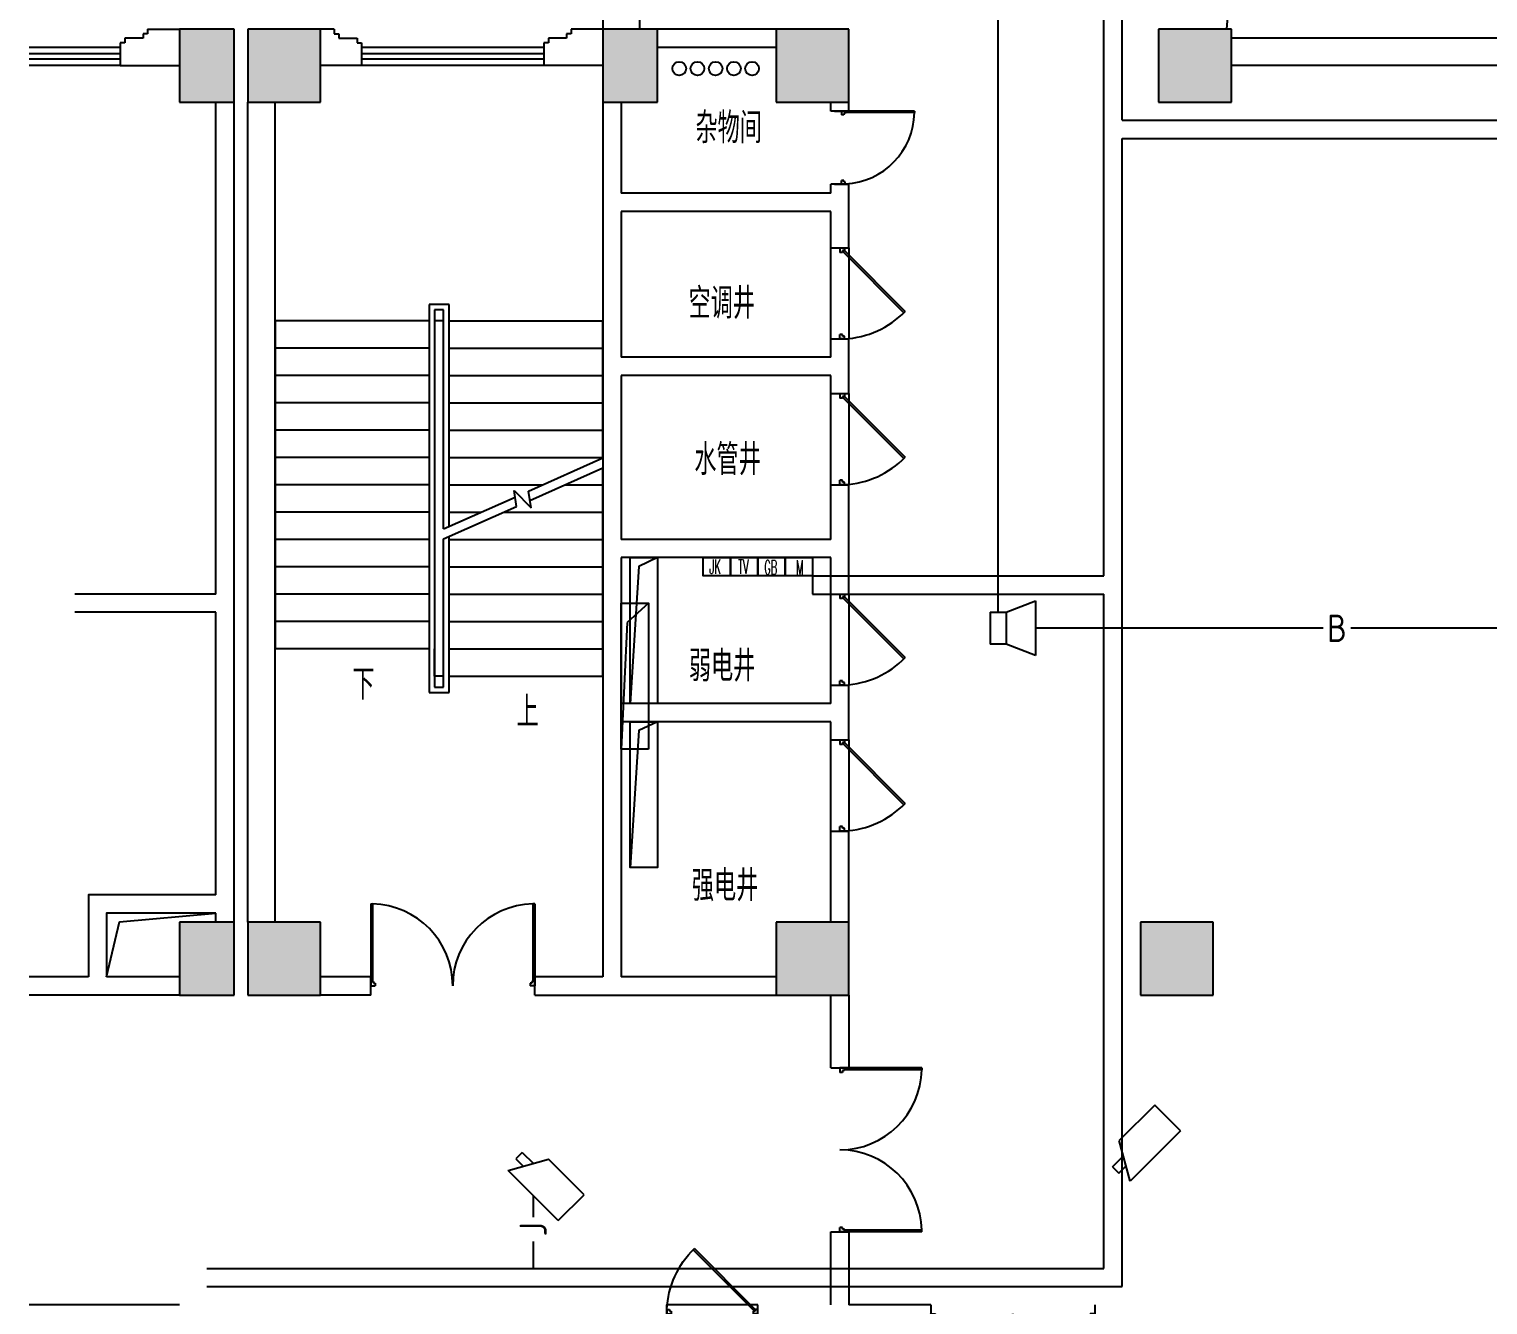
# Model space of a CAD drawing. Extents: x 190999 to 834799, y -200814 to 215286.
# Drawn here: x 771049 to 787063, y -47296 to -33296 of the extents above; entities that cross this region are included whole.
import ezdxf
from ezdxf.enums import TextEntityAlignment as Align

# ---------------------------------------------------------------- set-up
doc = ezdxf.new("R2010")
doc.units = 0
doc.header["$LTSCALE"] = 1000
doc.header["$MEASUREMENT"] = 0
for name, color, linetype in [('00-EQUIP', 3, 'Continuous'), ('00-SIG_TEXT', 7, 'Continuous'), ('00-WIRE-4', 6, 'Continuous'), ('A-墙线', 2, 'Continuous'), ('A-外窗', 145, 'Continuous'), ('A-门', 167, 'Continuous'), ('COLUMN', 2, 'Continuous'), ('DIM_SYMB', 3, 'Continuous'), ('PUB_HATCH', 250, 'Continuous'), ('PUB_TEXT', 7, 'Continuous'), ('STAIR', 5, 'Continuous'), ('房间名称', 7, 'Continuous'), ('桥架', 1, 'Continuous'), ('洞口线', 177, 'Continuous'), ('电井开洞', 6, 'Continuous'), ('雨水管', 3, 'Continuous')]:
    doc.layers.add(name, color=color, linetype=linetype)
doc.styles.add('-GBCBIGGBENOR', font='GBENOR.shx', dxfattribs={"bigfont": 'GBCBIG.shx'})
doc.styles.add('_COMPLEX', font='COMPLEX.shx', dxfattribs={"width": 0.5})
doc.styles.add('_TCH_DIM', font='SIMPLEX', dxfattribs={"bigfont": 'GBCBIG'})
doc.styles.get("Standard").update_dxf_attribs({"font": 'simhei.ttf'})

# ---------------------------------------------------------------- blocks, each defined once
blk = doc.blocks.new('m1800')
at = {"layer": 'A-墙线'}
for p, q in [((-900, -100), (-900, 100)), ((900, -100), (900, 100))]:
    blk.add_line(p, q, dxfattribs=at)
at = {"layer": 'A-门'}
for p, q in [((-900, 900), (-899.9999999999418, 9.313225746154785e-10)), ((-900, 900), (-880.0000000000582, 899.9999999990687)), ((-880.0000000000582, 899.9999999990687), (-879.9999999999418, 50.00000000093132)), ((880.0000000000582, 899.9999999990687), (879.9999999999418, 50.00000000093132)), ((900, 900), (880.0000000000582, 899.9999999990687)), ((900, 900), (899.9999999999418, 9.313225746154785e-10)), ((-899.9999999999418, 50.00000000093132), (-870.0000000000582, 50.00000000093132)), ((-899.9999999999418, 9.313225746154785e-10), (-849.9999999999418, 9.313225746154785e-10)), ((-870.0000000000582, 50.00000000093132), (-870, 30)), ((-870, 30), (-849.9999999999418, 30.00000000093132)), ((-849.9999999999418, 30.00000000186265), (-849.9999999999418, 9.313225746154785e-10)), ((849.9999999999418, 30.00000000186265), (849.9999999999418, 9.313225746154785e-10)), ((870, 30), (849.9999999999418, 30.00000000093132)), ((899.9999999999418, 9.313225746154785e-10), (849.9999999999418, 9.313225746154785e-10)), ((870.0000000000582, 50.00000000093132), (870, 30)), ((899.9999999999418, 50.00000000093132), (870.0000000000582, 50.00000000093132))]:
    blk.add_line(p, q, dxfattribs=at)
for centre, start, end in [((-900, 0), 0, 88.72665564132167), ((900, 0), 91.27334436201257, 180)]:
    blk.add_arc(centre, 900, start, end, dxfattribs=at)
blk = doc.blocks.new('bfm01')
at = {"layer": 'A-墙线'}
for p, q in [((-200.0030517580453, -0.004291533608920872), (-0.003051758045330644, -0.004291533608920872)), ((-200.0030517580453, -1000.004291533609), (-0.003051758045330644, -1000.004291533609))]:
    blk.add_line(p, q, dxfattribs=at)
at = {"layer": 'A-门'}
for p, q in [((-200.0030517578125, -1000.004291533609), (-200.0030517578125, -0.004291533608920872)), ((-100.003051757114, -0.004291533667128533), (-100.003051757114, -50.00429153366713)), ((-70.00305175618269, -50.00429153366713), (-100.003051757114, -50.00429153366713)), ((-50.00305175711401, -30.00429153355071), (-70.00305175804533, -30.00429153360892)), ((-70.00305175804533, -30.00429153360892), (-70.00305175711401, -50.00429153366713)), ((-64.14518738078186, -44.14642715716036), (-50.0030517570849, -30.0042915334343)), ((-64.14518738081097, -44.14642715721857), (602.9494616675365, -711.241076205275)), ((-50.00305175711401, -0.004291533667128533), (-50.00305175711401, -30.00429153355071)), ((-50.00305175714311, -30.00429153360892), (617.0330152155366, -697.0403585060849)), ((-0.003051758045330644, -0.004291533608920872), (-0.003051758045330644, -1000.004291533609)), ((-70.00305175618269, -950.0042915336671), (-100.003051757114, -950.0042915336671)), ((-100.003051757114, -1000.004291533667), (-100.003051757114, -950.0042915336671)), ((-70.00305175804533, -970.0042915337253), (-70.00305175711401, -950.0042915336671)), ((-50.00305175711401, -1000.004291533667), (-100.003051757114, -1000.004291533667)), ((-50.00305175711401, -970.0042915337835), (-70.00305175804533, -970.0042915337253)), ((-50.00305175711401, -1000.004291533667), (-50.00305175711401, -970.0042915337835))]:
    blk.add_line(p, q, dxfattribs=at)
blk.add_arc((-100.003051757114, -0.004291533667128533), 1000, 272.8659839719306, 315.8103116972138, dxfattribs=at)
blk = doc.blocks.new('m1000')
at = {"layer": 'A-墙线'}
for p, q in [((0, 0), (0, 200)), ((1000, 0), (1000, 200))]:
    blk.add_line(p, q, dxfattribs=at)
at = {"layer": 'A-门'}
for p, q in [((0, 1100), (5.820766091346741e-11, 100.0000000009313)), ((0, 1100), (19.99999999994179, 1099.999999999069)), ((19.99999999994179, 1099.999999999069), (20.00000000005821, 150.0000000009313)), ((5.820766091346741e-11, 150.0000000009313), (29.99999999994179, 150.0000000009313)), ((5.820766091346741e-11, 100.0000000009313), (50.00000000005821, 100.0000000009313)), ((29.99999999994179, 150.0000000009313), (30, 130)), ((30, 130), (50.00000000005821, 130.0000000009313)), ((50.00000000005821, 130.0000000018626), (50.00000000005821, 100.0000000009313)), ((950.0000000000582, 130.0000000018626), (950.0000000000582, 100.0000000009313)), ((970.0000000001164, 130), (950.0000000000582, 130.0000000009313)), ((1000.000000000058, 100.0000000009313), (950.0000000000582, 100.0000000009313)), ((970.0000000001746, 150.0000000009313), (970.0000000001164, 130)), ((1000.000000000058, 150.0000000009313), (970.0000000001746, 150.0000000009313)), ((1000.000000000058, 150.0000000009313), (1000.000000000058, 100.0000000009313))]:
    blk.add_line(p, q, dxfattribs=at)
blk.add_arc((5.820766091346741e-11, 100.0000000009313), 1000, 2.865983971930656, 88.85400800037786, dxfattribs=at)
blk = doc.blocks.new('_LINKPT1')
at = {"color": 0}
blk.add_line((0, 0), (0, 0), dxfattribs=at)
blk = doc.blocks.new('_I71UQN')
for p, q in [((-0.7799999999988358, 0.3999999999996362), (-0.3228571428553551, -0.3999999999996362)), ((0.7799999999988358, 0.3999999999996362), (-0.7799999999988358, 0.3999999999996362)), ((0.7799999999988358, 0.3999999999996362), (0.7799999999988358, -0.3999999999996362)), ((-0.8374012925487477, 0.1000000000003638), (-0.608571428572759, 0.1000000000003638)), ((-0.8374012925487477, -0.1000000000003638), (-0.8374012925487477, 0.1000000000003638)), ((-0.8374012925487477, -0.1000000000003638), (-0.4942857142850698, -0.1000000000003638)), ((0.7799999999988358, -0.3999999999996362), (-0.3228571428553551, -0.3999999999996362))]:
    blk.add_line(p, q)
at = {"xscale": 0.002, "yscale": 0.002, "zscale": 0.002}
for p in [(0, 0.3999999999996362), (0.7799999999988358, 0), (0, -0.3999999999996362)]:
    blk.add_blockref('_LINKPT1', p, dxfattribs=at)
at = {"flags": 9}
blk.add_attdef('A', (0, 0), '', height=2e-05, dxfattribs=at)
blk = doc.blocks.new('OS28WV87')
for p, q in [((0, 0.3500000000000001), (0, -0.3500000000000001)), ((0, 0.3500000000000001), (0.3500000000000001, 0.3500000000000001)), ((0.3500000000000001, 0.3500000000000001), (1, 0.6)), ((0.3500000000000001, 0.3500000000000001), (0.3500000000000001, -0.3500000000000001)), ((1, 0.6), (1, -0.6)), ((0.3500000000000001, -0.3500000000000001), (0, -0.3500000000000001)), ((1, -0.6), (0.3500000000000001, -0.3500000000000001))]:
    blk.add_line(p, q)
at = {"xscale": 0.002, "yscale": 0.002, "zscale": 0.002}
for p in [(0.175, 0.3500000000000001), (0, 0), (1, 0), (0.175, -0.3500000000000001)]:
    blk.add_blockref('_LINKPT1', p, dxfattribs=at)
at = {"flags": 9}
blk.add_attdef('A', (0, 0), '', height=2e-05, dxfattribs=at)
blk = doc.blocks.new('A$C7B8A24CE')
at = {"layer": '桥架'}
for p, q in [((299.9996730778657, 1600.000790040591), (64.26413120701909, 1387.696573405992)), ((64.26413120701909, 1387.696573405992), (-0.000326922134263441, 0.0007900405908003449))]:
    blk.add_line(p, q, dxfattribs=at)
blk.add_lwpolyline([(299.9996730778657, 0.0007900405908003449), (-0.000326922134263441, 0.0007900405908003449), (-0.000326922134263441, 1600.000790040591), (299.9996730778657, 1600.000790040591)], close=True, dxfattribs=at)

msp = doc.modelspace()

# ---------------------------------------------------------------- hatches: boundary and pattern name
at = {"layer": 'PUB_HATCH'}
for points in [[(773298.5377768944, -33296.30351823286), (772698.533580737, -33296.30351822844), (772698.533580737, -34096.30275528898), (773298.5377768944, -34096.30275529411)], [(774248.5370139689, -33296.30351822914), (773448.5377769037, -33296.30351822751), (773448.5377769049, -34096.29970352745), (774248.5370139666, -34096.29970352791)], [(777948.5438804191, -33296.30351822774), (777348.5377769035, -33296.30351822774), (777348.5377769014, -34096.30046646993), (777948.5438804134, -34096.30046646993)], [(780048.5377769037, -33296.30351822751), (779248.5339622044, -33296.30351822914), (779248.5339622019, -34096.2997035321), (780048.5377769027, -34096.2997035328)], [(784248.5370139685, -33296.2997035328), (783448.5370139657, -33296.2997035321), (783448.5370139685, -34096.29970352768), (784248.5370139707, -34096.29970352698)], [(773298.5377768944, -43096.30351823309), (772698.5377769037, -43096.30351822867), (772698.5377769037, -43896.30275528922), (773298.5377768944, -43896.30275529434)], [(774248.5408286615, -43096.30428116696), (773448.5377769037, -43096.30428116696), (773448.5377769037, -43896.30351822751), (774248.5408286615, -43896.30351822751)], [(780048.5377769037, -43096.30428116719), (779248.5347251459, -43096.30428116696), (779248.5347251459, -43896.30351822751), (780048.5377769037, -43896.30351822751)], [(784048.5377769037, -43896.30351822727), (784048.5377769037, -43096.30428116649), (783248.5347251459, -43096.30428116649), (783248.5347251459, -43896.30351822704)]]:
    msp.add_hatch(color=256, dxfattribs=at).paths.add_polyline_path(points)

# ---------------------------------------------------------------- linework, layer by layer
at = {"layer": '00-EQUIP'}
for points in [[(778448.5377769038, -39096.30351822099), (778748.5377769038, -39096.30351822099), (778748.5377769038, -39296.30351822099), (778448.5377769038, -39296.30351822099)], [(778748.5377769038, -39096.30351822099), (779048.5377769038, -39096.30351822099), (779048.5377769038, -39296.30351822099), (778748.5377769038, -39296.30351822099)], [(779048.5377769038, -39096.30351822099), (779348.5377769038, -39096.30351822099), (779348.5377769038, -39296.30351822099), (779048.5377769038, -39296.30351822099)], [(779348.5377769038, -39096.30351822099), (779648.5377769038, -39096.30351822099), (779648.5377769038, -39296.30351822099), (779348.5377769038, -39296.30351822099)]]:
    msp.add_lwpolyline(points, close=True, dxfattribs=at)
at = {"layer": '00-WIRE-4'}
for p, q in [((781686.0377769042, -39696.30389969095), (781686.0377769042, -32466.19744346416)), ((785254.1305691624, -39871.30389969095), (782098.5377769042, -39871.30389969095)), ((788236.0379676388, -39871.30389969095), (785559.1305691624, -39871.30389969095)), ((776581.9359379691, -46096.29420450944), (776581.9359379691, -46334.3892592848)), ((776581.9359379691, -46599.74459834417), (776581.9359379691, -46896.30351822058))]:
    msp.add_line(p, q, dxfattribs=at)
at = {"layer": 'A-墙线'}
for p, q in [((777748.5377769036, -32596.30656997228), (777748.5377769036, -33296.30656997158)), ((777348.5377769048, -32896.30656997228), (777348.5377769029, -33296.30351821517)), ((772348.5301475094, -33296.30351821563), (772698.5335807371, -33296.30351821563)), ((772348.5301475094, -33296.30351821563), (772348.5301475094, -33346.30351821563)), ((774398.537776904, -33296.30351821703), (774248.5370139692, -33296.3035182161)), ((774398.537776904, -33296.30351821703), (774398.537776904, -33346.30351821703)), ((777348.537776904, -33296.30351821563), (776998.537776904, -33296.30351821563)), ((776998.5377769044, -33296.30351821703), (776998.5377769044, -33346.30351821703)), ((779248.5339622046, -33296.30351821563), (777948.5438804196, -33296.30351821563)), ((772098.5301475094, -33446.30351821563), (772048.5301475094, -33446.30351821563)), ((772048.5301475094, -33446.30351821563), (772048.5301475094, -33696.30351821563)), ((772098.5301475094, -33396.30351821563), (772098.5301475094, -33446.30351821563)), ((772298.5301475094, -33396.30351821563), (772098.5301475094, -33396.30351821563)), ((772298.5301475094, -33346.30351821563), (772298.5301475094, -33396.30351821563)), ((772348.5301475094, -33346.30351821563), (772298.5301475094, -33346.30351821563)), ((774398.537776904, -33346.30351821703), (774448.537776904, -33346.30351821703)), ((774448.537776904, -33346.30351821703), (774448.537776904, -33396.30351821703)), ((774448.537776904, -33396.30351821703), (774648.537776904, -33396.30351821703)), ((774648.537776904, -33396.30351821703), (774648.537776904, -33446.30351821703)), ((774648.537776904, -33446.30351821703), (774698.537776904, -33446.30351821703)), ((774698.537776904, -33446.30351821703), (774698.537776904, -33696.30351821703)), ((776748.5377769044, -33446.30351821703), (776698.5377769044, -33446.30351821703)), ((776698.5377769044, -33446.30351821703), (776698.5377769044, -33696.30351821703)), ((776748.5377769044, -33396.30351821703), (776748.5377769044, -33446.30351821703)), ((776948.5377769044, -33396.30351821703), (776748.5377769044, -33396.30351821703)), ((776948.5377769044, -33346.30351821703), (776948.5377769044, -33396.30351821703)), ((776998.5377769044, -33346.30351821703), (776948.5377769044, -33346.30351821703)), ((779248.5339622111, -33496.3035182154), (777948.5438804196, -33496.3035182154)), ((772048.5301475094, -33696.30351821563), (772698.5335807371, -33696.30351821563)), ((774698.537776904, -33696.30351821563), (774248.5370139679, -33696.30351821563)), ((777348.537776904, -33696.30351821563), (776698.537776904, -33696.30351821563)), ((777348.537776904, -33896.30199233672), (777348.537776904, -43696.30351821563)), ((773098.537776904, -39496.30351821563), (773098.537776904, -34096.30275527571)), ((773298.537776904, -43096.30428115508), (773298.537776904, -34096.30275527571)), ((773448.537776904, -43096.30428115508), (773448.537776904, -34096.29970351557)), ((773748.5377769038, -43096.30428115485), (773748.5377769041, -34096.30275527757)), ((777548.537776904, -34096.30046645805), (777548.537776904, -35096.30351821563)), ((779848.5377769029, -34196.30275527525), (779848.5377769029, -34096.30275527548)), ((780048.5377769029, -34196.30275527525), (780048.5377769029, -34096.30275527525)), ((780048.5377769029, -34196.30275527525), (779848.5377769029, -34196.30275527525)), ((779848.5377769038, -35096.3035182154), (779848.537776904, -34996.30275527455)), ((780048.537776904, -34996.30275527455), (779848.537776904, -34996.30275527455)), ((780048.537776904, -35696.3035182154), (780048.537776904, -34996.30275527455)), ((779848.5377769042, -35096.30351821563), (777548.537776904, -35096.30351821563)), ((777548.537776904, -35296.30351821563), (777548.537776904, -36896.30351821563)), ((779848.5377769042, -35296.30351821563), (777548.537776904, -35296.30351821563)), ((779848.537776904, -35696.3035182154), (779848.537776904, -35296.30351821563)), ((779848.537776904, -36896.3035182154), (779848.537776904, -36696.3035182154)), ((780048.537776904, -37296.3035182154), (780048.537776904, -36696.3035182154)), ((779848.5377769042, -36896.30351821563), (777548.5377769042, -36896.30351821563)), ((777548.537776904, -37096.30351821563), (777548.537776904, -38896.30351821563)), ((779848.5377769042, -37096.30351821563), (777548.5377769042, -37096.30351821563)), ((779848.537776904, -37296.3035182154), (779848.537776904, -37096.3035182154)), ((779848.537776904, -38896.3035182154), (779848.537776904, -38296.3035182154)), ((780048.537776904, -39496.3035182154), (780048.537776904, -38296.3035182154)), ((779848.537776904, -38896.30351821563), (777548.537776904, -38896.30351821563)), ((777548.537776904, -39096.30351821563), (777548.537776904, -40696.30351821563)), ((779848.537776904, -39096.30351821563), (777548.537776904, -39096.30351821563)), ((779848.537776904, -39496.3035182154), (779848.537776904, -39096.3035182154)), ((773098.537776904, -39496.30351821563), (771548.537776904, -39496.30351821563)), ((773098.537776904, -39696.30351821563), (771548.537776904, -39696.30351821563)), ((773098.537776904, -42796.30656997065), (773098.537776904, -39696.30351821563)), ((779848.537776904, -40696.3035182154), (779848.537776904, -40496.3035182154)), ((780048.537776904, -41096.3035182154), (780048.537776904, -40496.3035182154)), ((779848.537776904, -40696.30351821563), (777548.537776904, -40696.30351821563)), ((777548.537776904, -40896.30351821563), (777548.537776904, -43696.30351821563)), ((779848.537776904, -40896.30351821563), (777548.537776904, -40896.30351821563)), ((779848.537776904, -41096.3035182154), (779848.537776904, -40896.3035182154)), ((779848.537776904, -43096.30428115508), (779848.537776904, -42096.3035182154)), ((780048.537776904, -43096.30428115508), (780048.537776904, -42096.3035182154)), ((773098.537776904, -43096.30428115508), (773098.537776904, -42996.30656997065)), ((771698.537776903, -43696.30351821563), (771048.5408286613, -43696.30351821563)), ((772698.5377769038, -43696.30351821563), (771898.537776903, -43696.30351821563)), ((774798.537776904, -43696.30351821563), (774248.5408286618, -43696.30351821563)), ((777348.537776904, -43696.30351821563), (776598.537776904, -43696.30351821563)), ((779248.5347251464, -43696.30351821563), (777548.537776904, -43696.30351821563)), ((772698.5377769038, -43896.30351821563), (771048.5408286613, -43896.30351821563)), ((774798.537776904, -43896.30351821563), (774248.5408286618, -43896.30351821563)), ((776598.537776904, -43896.30351821563), (779248.5347251464, -43896.30351821563)), ((779848.5377769042, -44696.30351821563), (779848.5377769042, -43896.30351821563)), ((780048.5377769042, -43896.30351821563), (780048.5377769042, -44696.30351821563)), ((779848.5377769042, -47296.30351821563), (779848.5377769042, -46496.30351821563)), ((780048.5377769042, -46496.30351821563), (780048.5377769042, -47296.30351821563)), ((772698.5377769038, -47296.30351821563), (771048.5408286613, -47296.30351821563)), ((780948.5377769042, -47296.30351821563), (780048.5377769042, -47296.30351821563))]:
    msp.add_line(p, q, dxfattribs=at)
for points in [[(773098.537776904, -42796.30656997065), (771698.537776903, -42796.30656997065), (771698.537776903, -43696.30351821563)], [(772598.537776903, -42996.30656997065), (771898.537776903, -42996.30656997065), (771898.537776903, -43696.30351821563)], [(773098.537776904, -42996.30656997065), (771898.537776903, -42996.30656997065), (771898.537776903, -43696.30351821563)]]:
    msp.add_lwpolyline(points, dxfattribs=at)
at = {"layer": 'A-外窗'}
for p, q in [((772048.5301475094, -33496.30351821563), (771048.5408286613, -33496.30351821563)), ((772048.5301475094, -33566.30351821563), (771048.5408286613, -33566.30351821563)), ((772048.5301475094, -33626.30351821563), (771048.5408286613, -33626.30351821563)), ((776698.5377769044, -33496.30351821703), (774698.537776904, -33496.30351821703)), ((776698.5377769044, -33566.30351821703), (774698.537776904, -33566.30351821703)), ((776698.5377769044, -33626.30351821703), (774698.537776904, -33626.30351821703)), ((772048.5301475094, -33696.30351821563), (771048.5408286613, -33696.30351821563)), ((776698.5377769044, -33696.30351821703), (774698.537776904, -33696.30351821703))]:
    msp.add_line(p, q, dxfattribs=at)
at = {"layer": 'COLUMN'}
for p, q in [((773298.5377768944, -33296.30351823286), (772698.533580737, -33296.30351822844)), ((772698.533580737, -33296.30351822844), (772698.533580737, -34096.30275528898)), ((773298.5377768944, -34096.30275529411), (773298.5377768944, -33296.30351823286)), ((774248.5370139689, -33296.30351822914), (773448.5377769037, -33296.30351822751)), ((773448.5377769037, -33296.30351822751), (773448.5377769049, -34096.29970352745)), ((774248.5370139666, -34096.29970352791), (774248.5370139689, -33296.30351822914)), ((777948.5438804191, -33296.30351822774), (777348.5377769035, -33296.30351822774)), ((777348.5377769035, -33296.30351822774), (777348.5377769014, -34096.30046646993)), ((777948.5438804134, -34096.30046646993), (777948.5438804191, -33296.30351822774)), ((780048.5377769037, -33296.30351822751), (779248.5339622044, -33296.30351822914)), ((779248.5339622044, -33296.30351822914), (779248.5339622019, -34096.2997035321)), ((780048.5377769027, -34096.2997035328), (780048.5377769037, -33296.30351822751)), ((784248.5370139685, -33296.2997035328), (783448.5370139657, -33296.2997035321)), ((783448.5370139657, -33296.2997035321), (783448.5370139685, -34096.29970352768)), ((784248.5370139707, -34096.29970352698), (784248.5370139685, -33296.2997035328)), ((772698.533580737, -34096.30275528898), (773298.5377768944, -34096.30275529411)), ((773448.5377769049, -34096.29970352745), (774248.5370139666, -34096.29970352791)), ((777348.5377769014, -34096.30046646993), (777948.5438804134, -34096.30046646993)), ((779248.5339622019, -34096.2997035321), (780048.5377769027, -34096.2997035328)), ((783448.5370139685, -34096.29970352768), (784248.5370139707, -34096.29970352698)), ((773298.5377768944, -43096.30351823309), (772698.5377769037, -43096.30351822867)), ((772698.5377769037, -43096.30351822867), (772698.5377769037, -43896.30275528922)), ((773298.5377768944, -43896.30275529434), (773298.5377768944, -43096.30351823309)), ((774248.5408286615, -43096.30428116696), (773448.5377769037, -43096.30428116696)), ((773448.5377769037, -43096.30428116696), (773448.5377769037, -43896.30351822751)), ((774248.5408286615, -43896.30351822751), (774248.5408286615, -43096.30428116696)), ((780048.5377769037, -43096.30428116719), (779248.5347251459, -43096.30428116696)), ((779248.5347251459, -43096.30428116696), (779248.5347251459, -43896.30351822751)), ((780048.5377769037, -43896.30351822751), (780048.5377769037, -43096.30428116719)), ((784048.5377769037, -43096.30428116649), (783248.5347251459, -43096.30428116649)), ((783248.5347251459, -43096.30428116649), (783248.5347251459, -43896.30351822704)), ((784048.5377769037, -43896.30351822727), (784048.5377769037, -43096.30428116649)), ((772698.5377769037, -43896.30275528922), (773298.5377768944, -43896.30275529434)), ((773448.5377769037, -43896.30351822751), (774248.5408286615, -43896.30351822751)), ((779248.5347251459, -43896.30351822751), (780048.5377769037, -43896.30351822751)), ((783248.5347251459, -43896.30351822704), (784048.5377769037, -43896.30351822727))]:
    msp.add_line(p, q, dxfattribs=at)
at = {"layer": 'DIM_SYMB'}
for points in [[(774691.0377769043, -40096.30046647272, 0, 0, 0), (774691.037776904, -35145.95528950819, 0, 0, 0), (776503.5377769, -35145.95528950446, 0, 0, 0), (776503.5377769032, -37996.3004664676, 80, 0, 0), (776503.5377769036, -38296.3004664676, 0, 0, 0)], [(776503.5377769031, -40396.30046647132, 0, 0, 0), (776503.537776903, -38896.30046647086, 80, 0, 0), (776503.537776903, -38596.30046647086, 0, 0, 0)]]:
    msp.add_lwpolyline(points, format="xyseb", dxfattribs=at)
at = {"layer": 'STAIR'}
for p, q in [((784198.537776907, -33296.30275527548), (786429.3286367196, -5097.172754846019)), ((788620.615715541, -33396.30275527571), (784248.5370139701, -33396.30275527571)), ((788620.6157155426, -33696.30275527525), (784248.5370139698, -33696.30275527525)), ((775438.5377768876, -36316.30046645619), (775438.5377768876, -40576.30046645619)), ((775658.5377769168, -36316.30046645619), (775438.5377768876, -36316.30046645619)), ((775658.5377769097, -38754.81591522144), (775658.5377769168, -36316.30046645619)), ((773748.5377769034, -36496.30046647272), (773748.5377769034, -40096.30046647272)), ((775438.5377768812, -36496.30046651731), (773748.5377769034, -36496.30046647272)), ((775498.5377768876, -36376.30046645619), (775498.5377768876, -40516.30046645619)), ((775598.5377768876, -36376.30046645619), (775498.5377768876, -36376.30046645619)), ((775498.5377769034, -36496.30046647272), (775498.5377769034, -40096.30046647272)), ((775598.5377769034, -36496.30046647272), (775498.5377769034, -36496.30046647272)), ((775598.5377768944, -38781.55877236961), (775598.5377768876, -36376.30046645619)), ((775598.5377769235, -38781.55877235669), (775598.5377769034, -36496.30046647272)), ((775658.5377769099, -36496.30046651731), (777348.5377769034, -36496.30046647272)), ((777348.5377768922, -38001.55877250139), (777348.5377769034, -36496.30046647272)), ((775438.5377768812, -36796.30046651731), (773748.5377769034, -36796.30046647272)), ((775658.5377769099, -36796.30046651731), (777348.5377769034, -36796.30046647272)), ((775438.5377768812, -37096.30046644757), (773748.5377769034, -37096.30046647272)), ((775658.5377769099, -37096.30046644757), (777348.5377769034, -37096.30046647272)), ((775438.5377768812, -37396.30046644757), (773748.5377769034, -37396.30046647272)), ((775658.5377769099, -37396.30046644757), (777348.5377769034, -37396.30046647272)), ((775438.5377768812, -37696.30046644757), (773748.5377769034, -37696.30046647272)), ((775658.5377769099, -37696.30046644757), (777348.5377769034, -37696.30046647272)), ((775438.5377768812, -37996.30046644757), (773748.5377769034, -37996.30046647272)), ((775658.5377769099, -37996.30046651731), (777348.5377769034, -37996.30046647272)), ((776529.2474955026, -38366.72815504516), (777348.5377768922, -38001.55877249196)), ((776545.4842138379, -38468.9746057335), (777348.5377768922, -38111.04216046081)), ((777348.5377769034, -40396.30046647272), (777348.5377768922, -38111.04216048293)), ((775438.5377768812, -38296.30046651731), (773748.5377769034, -38296.30046647272)), ((775598.5377769234, -38781.55877244633), (776383.3636227219, -38431.75068119619)), ((775658.5377769099, -38296.30046651731), (776687.258335258, -38296.30046647959)), ((776399.6003410581, -38533.99713189047), (776371.6161048954, -38357.77378814874)), ((776371.6161048954, -38357.77378814874), (776558.538533331, -38551.18073824359)), ((776558.538533331, -38551.18073824359), (776529.2474955026, -38366.72815504516)), ((776932.8941416868, -38296.3004664733), (777348.5377769034, -38296.30046647272)), ((775598.5377769234, -38891.0421604905), (776399.6003410581, -38533.99713189047)), ((775438.5377768812, -38596.30046651731), (773748.5377769034, -38596.30046647272)), ((775658.5377769099, -38596.30046644757), (776014.1814120656, -38596.30046641812)), ((776259.8172185788, -38596.30046642173), (777348.5377769034, -38596.30046647272)), ((775438.5377768812, -38896.30046644757), (773748.5377769034, -38896.30046647272)), ((775598.5377769034, -40396.30046647272), (775598.5377769235, -38891.04216042857)), ((775598.5377768876, -40516.30046645619), (775598.5377768945, -38891.04216044149)), ((775658.5377769168, -40576.30046645619), (775658.5377769098, -38864.29930329052)), ((775658.5377769099, -38896.30046644757), (777348.5377769034, -38896.30046647272)), ((775438.5377768812, -39196.30046644757), (773748.5377769034, -39196.30046647272)), ((775658.5377769099, -39196.30046644757), (777348.5377769034, -39196.30046647272)), ((775438.5377768812, -39496.30046644757), (773748.5377769034, -39496.30046647272)), ((775658.5377769099, -39496.30046644757), (777348.5377769034, -39496.30046647272)), ((775438.5377768812, -39796.30046651731), (773748.5377769034, -39796.30046647272)), ((775658.5377769099, -39796.30046651731), (777348.5377769034, -39796.30046647272)), ((775438.5377768812, -40096.30046651731), (773748.5377769034, -40096.30046647272)), ((775498.5377769034, -40396.30046647272), (775498.5377769034, -40096.30046647272)), ((775658.5377769099, -40096.30046651731), (777348.5377769034, -40096.30046647272)), ((775598.5377769034, -40396.30046647272), (775498.5377769034, -40396.30046647272)), ((775498.5377768876, -40516.30046645619), (775598.5377768876, -40516.30046645619)), ((775658.5377769099, -40396.30046644757), (777348.5377769034, -40396.30046647272)), ((775438.5377768876, -40576.30046645619), (775658.5377769168, -40576.30046645619))]:
    msp.add_line(p, q, dxfattribs=at)
at = {"layer": '桥架'}
for p, q in [((782848.5370139646, -39296.30351822099), (782848.5370139646, 11703.69648177901)), ((783048.5370139645, -34296.30275528276), (783048.5370139645, -896.3073329161562)), ((783048.5370139645, -34296.3027552827), (802448.5385398446, -34296.3027552827)), ((783048.5370139645, -42696.30733291732), (783048.5370139645, -34496.3027552827)), ((783048.5370139645, -34496.3027552827), (802448.5385398446, -34496.3027552827)), ((779648.5377769038, -39296.30351822099), (782848.5370139645, -39296.30351822099)), ((779648.5377769038, -39296.30351822099), (779648.5377769038, -39496.30351822099)), ((779648.5377769038, -39496.30351822099), (782848.5370139645, -39496.30351822099)), ((782848.5370139645, -46896.30656997787), (782848.5370139646, -39496.30351822099)), ((783048.5370139646, -47096.30656997787), (783048.5370139645, -42696.30733291732)), ((772998.5377769046, -46896.30656997787), (782848.5370139645, -46896.30656997787)), ((772998.5377769046, -47096.30656997787), (783048.5370139646, -47096.30656997787))]:
    msp.add_line(p, q, dxfattribs=at)
at = {"layer": '洞口线', "ltscale": 2}
msp.add_lwpolyline([(771898.4762747077, -43696.30351821563), (772040.9910603014, -43091.42798674243), (773098.537776904, -42996.30656997065)], dxfattribs=at)
at = {"layer": '电井开洞'}
for points in [[(777948.537776904, -39096.30351822087), (777743.1789118939, -39194.87677251335), (777648.5377769041, -40696.30351822087)], [(777948.537776904, -40896.30351822087), (777743.1789118939, -40994.87677251335), (777648.5377769041, -42496.30351822087)]]:
    msp.add_lwpolyline(points, dxfattribs=at)
at = {"layer": '电井开洞', "color": 4}
for points in [[(777648.5377769041, -39096.30351822087), (777948.537776904, -39096.30351822087), (777948.537776904, -40696.30351822087), (777648.537776904, -40696.30351822087)], [(777648.5377769041, -40896.30351822087), (777948.537776904, -40896.30351822087), (777948.537776904, -42496.30351822087), (777648.537776904, -42496.30351822087)]]:
    msp.add_lwpolyline(points, close=True, dxfattribs=at)
at = {"layer": '雨水管'}
for centre in [(778185.537776904, -33727.80351822099), (778385.537776904, -33727.80351822099), (778585.537776904, -33727.80351822099), (778785.537776904, -33727.80351822099), (778985.537776904, -33727.80351822099)]:
    msp.add_circle(centre, 75, dxfattribs=at)

# ---------------------------------------------------------------- block references
at = {"layer": '00-EQUIP'}
msp.add_blockref('A$C7B8A24CE', (777548.538103826, -41196.30430826158), dxfattribs=at)
at = {"layer": '00-EQUIP', "xscale": 500, "yscale": 500, "zscale": 500}
msp.add_blockref('OS28WV87', (781598.5377769042, -39871.30389969095), dxfattribs=at)
at = {"layer": '00-EQUIP', "yscale": 500, "zscale": 500}
for p, xscale, rotation in [((783272.385584654, -45521.45869633867), -500, 225), ((776723.3572942063, -45954.87284827224), -499.9999999999999, 134.9999999999999)]:
    msp.add_blockref('_I71UQN', p, dxfattribs=dict(at, xscale=xscale, rotation=rotation))
at = {"layer": 'A-门', "xscale": 0.7999999999301508, "yscale": 0.7999999999301508, "zscale": 0.8, "rotation": 270}
msp.add_blockref('m1000', (779888.5377769041, -34196.30275527525), dxfattribs=at)
at = {"layer": 'A-门'}
for name, p in [('bfm01', (780048.540828662, -35696.29922668167)), ('bfm01', (780048.540828662, -37296.29922668167)), ('bfm01', (780048.540828662, -39496.29922668167)), ('bfm01', (780048.540828662, -41096.29922668167)), ('m1800', (775698.537776904, -43796.30351821749))]:
    msp.add_blockref(name, p, dxfattribs=at)
for p, rotation in [((779948.537776904, -45596.30351821563), 270), ((781848.5377769042, -47396.30351821517), 180)]:
    msp.add_blockref('m1800', p, dxfattribs=dict(at, rotation=rotation))
at = {"layer": 'A-门', "xscale": -1, "rotation": 270}
msp.add_blockref('bfm01', (779048.5420684374, -47296.3035182126), dxfattribs=at)

# ---------------------------------------------------------------- texts
at = {"layer": '00-EQUIP', "style": '_COMPLEX', "width": 0.5}
for s, p in [('JK', (778517.0242981444, -39272.35456116867)), ('TV', (778831.5551816066, -39272.35456116867)), ('GB', (779119.9399522635, -39279.91872540416)), ('M', (779468.5468781338, -39279.91872540416))]:
    msp.add_text(s, height=156, dxfattribs=at).set_placement(p)
at = {"layer": '00-SIG_TEXT', "style": '-GBCBIGGBENOR'}
msp.add_text('B', height=300, dxfattribs=at).set_placement((785406.6305691624, -39871.30389969095), align=Align.MIDDLE_CENTER)
msp.add_text('J', height=300, rotation=90, dxfattribs=at).set_placement((776581.9359379691, -46467.06692881449), align=Align.MIDDLE_CENTER)
at = {"layer": 'PUB_TEXT', "style": '_TCH_DIM'}
for s, p in [('下', (774596.0909683936, -40656.30046647272)), ('上', (776399.2824577542, -40956.30046647132))]:
    msp.add_text(s, height=337.5886524822695, dxfattribs=at).set_placement(p)
at = {"layer": '房间名称', "style": '_TCH_DIM'}
for s, p in [('杂物间', (778363.9735123586, -34548.20512921011)), ('空调井', (778287.9539161139, -36473.24375663089)), ('水管井', (778351.8093916598, -38188.86562900755)), ('弱电井', (778291.6773203693, -40454.18771595552)), ('强电井', (778324.2435265086, -42864.42456055756))]:
    msp.add_text(s, height=337.5886524822695, dxfattribs=at).set_placement(p)

doc.saveas('drawing.dxf')
